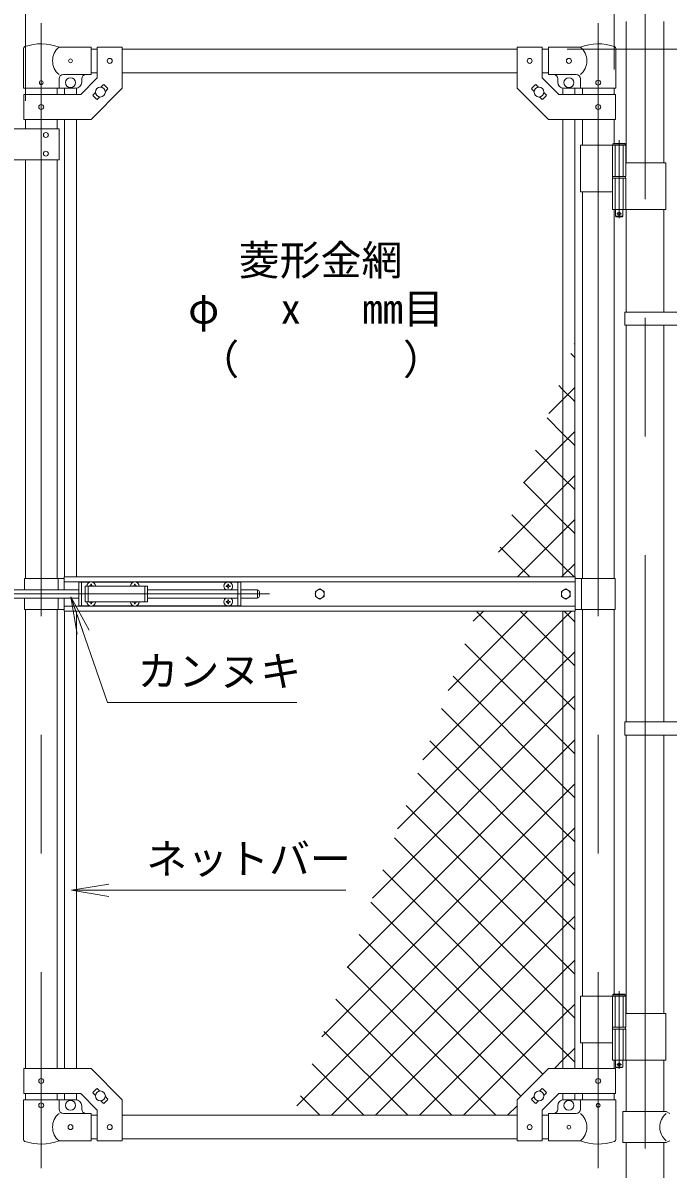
# Model space of a CAD drawing. Units: millimetres, scale not verified. Extents: x -6300 to 6300, y -4455 to 4455.
# Drawn here: x 2104 to 3139, y -854 to 986 of the extents above; entities that cross this region are included whole.
import ezdxf
from ezdxf.enums import TextEntityAlignment as Align

# ---------------------------------------------------------------- set-up
doc = ezdxf.new("R2010")
doc.units = ezdxf.units.MM
doc.header["$LTSCALE"] = 30
doc.linetypes.add('DASHED', pattern=[7.5, 6, -1.5])
doc.linetypes.add('USER1', pattern=[50.8, 31.75, -6.35, 6.35, -6.35])
for name, color, linetype, lineweight in [('0-0_D-STR-TXT', 7, 'Continuous', 9), ('0-3_D-BMK', 2, 'USER1', 13), ('0-4_D-STR1', 1, 'Continuous', 18), ('0-5_D-STR3', 3, 'Continuous', 13), ('0-6_D-STR-DIM', 7, 'Continuous', 9), ('0-7_0', 7, 'Continuous', 9), ('0-B_D-STR2', 7, 'Continuous', 9)]:
    doc.layers.add(name, color=color, linetype=linetype, lineweight=lineweight)
doc.styles.add('ＭＳ ゴシック', font='')
doc.styles.get('ＭＳ ゴシック').set_extended_font_data('MS Gothic')

# ---------------------------------------------------------------- blocks, each defined once
blk = doc.blocks.new('_Open')
at = {"layer": '0-7_0'}
blk.add_line((-30, 5), (0, 0), dxfattribs=at)
blk.add_lwpolyline([(-30, -5), (0, 0), (-30, 0)], dxfattribs=at)

msp = doc.modelspace()

# ---------------------------------------------------------------- linework, layer by layer
at = {"layer": '0-0_D-STR-TXT'}
msp.add_line((2622.01, -406.84), (2183.42, -406.84), dxfattribs=at)
msp.add_lwpolyline([(2543.54, -105.61), (2239.57, -105.61), (2181.21, 62.42)], dxfattribs=at)
at = {"layer": '0-3_D-BMK'}
for p, q in [((3102.51, 3179.08), (3102.51, -1266.74)), ((2132.91, 985.57), (2132.91, -852.82)), ((3027.11, 985.57), (3027.11, -852.82)), ((3060.67, 797.26), (3060.67, 672.37)), ((3057.05, 679.34), (3064.3, 679.34)), ((1875.04, 68.84), (2499.49, 68.84)), ((3060.67, -568.74), (3060.67, -693.63)), ((3057.05, -686.66), (3064.3, -686.66))]:
    msp.add_line(p, q, dxfattribs=at)
at = {"layer": '0-4_D-STR1'}
for p, q in [((3072.26, 987.94), (3072.26, 761.34)), ((3132.76, 987.94), (3132.76, 761.34)), ((2222.91, 943.84), (2212.91, 943.84)), ((2897.11, 943.84), (2262.91, 943.84)), ((2947.11, 943.84), (2937.11, 943.84)), ((2222.91, 905.84), (2212.91, 905.84)), ((2897.11, 905.84), (2262.91, 905.84)), ((2947.11, 905.84), (2937.11, 905.84)), ((2107.51, 880.84), (2107.51, 870.79)), ((2158.31, 880.84), (2158.31, 870.79)), ((3001.71, 880.84), (3001.71, 870.79)), ((3052.51, 880.84), (3052.51, 870.79)), ((2107.51, 830.79), (2107.51, 815.79)), ((2158.31, 830.79), (2158.31, 815.79)), ((3001.71, 830.79), (3001.71, 789.34)), ((3052.51, 830.79), (3052.51, 792.34)), ((2107.51, 765.79), (2107.51, 93.84)), ((2158.31, 765.79), (2158.31, 93.84)), ((3001.71, 714.34), (3001.71, 93.84)), ((3052.51, 686.34), (3052.51, 93.84)), ((3072.26, 686.34), (3072.26, 521.34)), ((3132.76, 686.34), (3132.76, 521.34)), ((3072.26, 500.34), (3072.26, -136.66)), ((3132.76, 500.34), (3132.76, -136.66)), ((2107.51, 43.84), (2107.51, -693.11)), ((2158.31, 43.84), (2158.31, -693.11)), ((3001.71, 43.84), (3001.71, -576.66)), ((3052.51, 43.84), (3052.51, -573.66)), ((3072.26, -157.66), (3072.26, -604.66)), ((3132.76, -157.66), (3132.76, -604.66)), ((3001.71, -651.66), (3001.71, -693.11)), ((3052.51, -679.66), (3052.51, -693.11)), ((3072.26, -679.66), (3072.26, -762.06)), ((3132.76, -679.66), (3132.76, -762.06)), ((2107.51, -733.11), (2107.51, -743.16)), ((2158.31, -733.11), (2158.31, -743.16)), ((3001.71, -733.11), (3001.71, -743.16)), ((3052.51, -733.11), (3052.51, -743.16)), ((2222.91, -768.16), (2212.91, -768.16)), ((2897.11, -768.16), (2262.91, -768.16)), ((2947.11, -768.16), (2937.11, -768.16)), ((2222.91, -806.16), (2212.91, -806.16)), ((2897.11, -806.16), (2262.91, -806.16)), ((2947.11, -806.16), (2937.11, -806.16)), ((3072.26, -812.06), (3072.26, -1256.16)), ((3132.76, -812.06), (3132.76, -1256.16))]:
    msp.add_line(p, q, dxfattribs=at)
at = {"layer": '0-5_D-STR3'}
for p, q in [((2104.36, 880.84), (2104.36, 944.53)), ((2212.91, 946.84), (2161.46, 946.84)), ((2212.91, 946.84), (2212.91, 902.84)), ((2222.91, 947.04), (2222.91, 897.36)), ((2222.91, 947.04), (2262.91, 947.04)), ((2262.91, 947.04), (2262.91, 880.79)), ((2897.11, 947.04), (2897.11, 880.79)), ((2937.11, 947.04), (2897.11, 947.04)), ((2937.11, 947.04), (2937.11, 897.36)), ((2947.11, 946.84), (2998.56, 946.84)), ((2947.11, 946.84), (2947.11, 902.84)), ((3055.66, 880.84), (3055.66, 944.53)), ((2212.91, 902.84), (2168.46, 902.84)), ((2947.11, 902.84), (2991.56, 902.84)), ((2161.46, 880.84), (2161.46, 895.84)), ((2196.34, 870.79), (2222.91, 897.36)), ((2197.91, 895.84), (2197.91, 890.84)), ((2228.79, 882.74), (2232.51, 886.46)), ((2233.92, 886.46), (2239.58, 880.8)), ((2926.1, 886.46), (2920.44, 880.8)), ((2931.23, 882.74), (2927.52, 886.46)), ((2963.68, 870.79), (2937.11, 897.36)), ((2962.11, 895.84), (2962.11, 890.84)), ((2998.56, 880.84), (2998.56, 895.84)), ((2104.36, 880.84), (2161.46, 880.84)), ((2105.21, 870.79), (2196.34, 870.79)), ((2105.21, 870.79), (2105.21, 830.79)), ((2161.46, 880.84), (2187.91, 880.84)), ((2170.41, 880.84), (2170.41, 870.79)), ((2189.41, 880.84), (2189.41, 870.79)), ((2216.24, 870.19), (2219.96, 873.91)), ((2216.24, 868.78), (2221.9, 863.12)), ((2223.32, 863.12), (2227.03, 866.84)), ((2235.86, 875.67), (2239.58, 879.38)), ((2924.16, 875.67), (2920.44, 879.38)), ((2936.71, 863.12), (2932.99, 866.84)), ((2943.78, 868.78), (2938.12, 863.12)), ((2943.78, 870.19), (2940.06, 873.91)), ((3054.81, 870.79), (2963.68, 870.79)), ((2970.61, 880.84), (2970.61, 870.79)), ((2998.56, 880.84), (2972.11, 880.84)), ((2989.61, 880.84), (2989.61, 870.79)), ((3055.66, 880.84), (2998.56, 880.84)), ((3054.81, 870.79), (3054.81, 830.79)), ((2170.41, 830.79), (2170.41, 96.34)), ((2189.41, 830.79), (2189.41, 96.34)), ((2970.61, 830.79), (2970.61, 96.34)), ((2989.61, 830.79), (2989.61, 96.34)), ((2161.91, 815.79), (2041.91, 815.79)), ((2161.91, 815.79), (2161.91, 765.79)), ((3070.67, 791.34), (3050.67, 791.34)), ((3051.67, 792.34), (3069.67, 792.34)), ((3070.67, 791.34), (3069.67, 792.34)), ((3070.67, 791.34), (3070.67, 789.34)), ((2998.56, 789.34), (2998.56, 714.34)), ((2998.56, 789.34), (3071.47, 789.34)), ((3049.87, 789.34), (3049.87, 739.34)), ((3071.47, 789.34), (3071.47, 739.34)), ((2161.91, 765.79), (2041.91, 765.79)), ((3071.47, 761.34), (3135.81, 761.34)), ((3135.81, 761.34), (3135.81, 686.34)), ((3049.87, 739.34), (3071.47, 739.34)), ((3049.87, 736.34), (3071.47, 736.34)), ((3049.87, 736.34), (3049.87, 686.34)), ((3050.17, 739.34), (3050.17, 736.34)), ((3050.17, 736.34), (3071.17, 736.34)), ((3071.17, 739.34), (3071.17, 736.34)), ((3071.47, 736.34), (3071.47, 686.34)), ((2998.56, 714.34), (3049.76, 714.34)), ((3049.87, 686.34), (3135.81, 686.34)), ((3054.67, 686.34), (3054.67, 675.34)), ((3055.67, 674.34), (3054.67, 675.34)), ((3055.67, 674.34), (3065.67, 674.34)), ((3065.67, 674.34), (3066.67, 675.34)), ((3069.71, 521.34), (3069.71, 500.34)), ((3069.71, 521.34), (3184.51, 521.34)), ((3069.71, 500.34), (3184.51, 500.34)), ((2105.91, 93.84), (2105.91, 75.34)), ((2105.91, 93.84), (2170.01, 93.84)), ((2159.91, 93.84), (2159.91, 75.34)), ((2170.01, 96.34), (2990.01, 96.34)), ((2170.01, 75.34), (2170.01, 96.34)), ((2990.01, 41.34), (2990.01, 96.34)), ((3054.11, 93.84), (2990.01, 93.84)), ((3000.11, 93.84), (3000.11, 43.84)), ((3054.11, 93.84), (3054.11, 43.84)), ((2012.36, 75.34), (2193.16, 75.34)), ((2170.01, 88.34), (2990.01, 88.34)), ((2193.16, 87.84), (2193.16, 49.84)), ((2193.16, 87.84), (2210.56, 87.84)), ((2197.66, 87.84), (2197.66, 49.84)), ((2203.66, 81.34), (2203.66, 56.34)), ((2203.66, 81.34), (2303.66, 81.34)), ((2211.31, 81.76), (2210.01, 81.73)), ((2210.01, 81.73), (2210.01, 81.34)), ((2212.77, 84.49), (2212.74, 83.19)), ((2212.77, 84.49), (2213.56, 84.49)), ((2213.56, 84.49), (2213.58, 83.19)), ((2215.76, 87.84), (2280.56, 87.84)), ((2281.31, 81.76), (2280.01, 81.73)), ((2280.01, 81.73), (2280.01, 81.34)), ((2282.77, 84.49), (2282.74, 83.19)), ((2282.77, 84.49), (2283.56, 84.49)), ((2283.56, 84.49), (2283.58, 83.19)), ((2285.01, 81.76), (2286.31, 81.73)), ((2285.76, 87.84), (2453.16, 87.84)), ((2286.31, 81.73), (2286.31, 81.34)), ((2303.66, 81.34), (2303.66, 56.34)), ((2303.66, 75.34), (2448.66, 75.34)), ((2431.31, 81.76), (2430.01, 81.73)), ((2430.01, 81.73), (2430.01, 81.34)), ((2432.77, 84.49), (2432.74, 83.19)), ((2432.77, 78.19), (2432.74, 79.49)), ((2433.56, 84.49), (2432.77, 84.49)), ((2433.56, 78.19), (2432.77, 78.19)), ((2433.56, 84.49), (2433.58, 83.19)), ((2433.56, 78.19), (2433.58, 79.49)), ((2435.01, 80.92), (2436.31, 80.94)), ((2436.31, 80.94), (2436.31, 81.34)), ((2448.66, 87.84), (2448.66, 49.84)), ((2453.16, 87.84), (2453.16, 49.84)), ((2453.16, 75.34), (2480.16, 75.34)), ((2480.16, 75.34), (2480.16, 62.34)), ((2012.36, 62.34), (2193.16, 62.34)), ((2105.91, 62.34), (2105.91, 43.84)), ((2159.91, 62.34), (2159.91, 43.84)), ((2170.01, 41.34), (2170.01, 62.34)), ((2203.66, 56.34), (2303.66, 56.34)), ((2210.01, 55.94), (2210.01, 56.34)), ((2211.31, 55.92), (2210.01, 55.94)), ((2215.01, 55.92), (2216.31, 55.94)), ((2216.31, 55.94), (2216.31, 56.34)), ((2280.01, 55.94), (2280.01, 56.34)), ((2281.31, 55.92), (2280.01, 55.94)), ((2285.01, 55.92), (2286.31, 55.94)), ((2286.31, 55.94), (2286.31, 56.34)), ((2303.66, 62.34), (2448.66, 62.34)), ((2431.31, 56.76), (2430.01, 56.73)), ((2430.01, 56.73), (2430.01, 56.34)), ((2432.77, 59.49), (2432.74, 58.19)), ((2433.56, 59.49), (2432.77, 59.49)), ((2433.56, 59.49), (2433.58, 58.19)), ((2435.01, 56.76), (2436.31, 56.73)), ((2435.01, 55.92), (2436.31, 55.94)), ((2436.31, 56.73), (2436.31, 56.34)), ((2436.31, 55.94), (2436.31, 56.34)), ((2453.16, 62.34), (2480.16, 62.34)), ((2483.16, 72.34), (2483.16, 65.34)), ((2105.91, 43.84), (2170.01, 43.84)), ((2170.01, 49.34), (2990.01, 49.34)), ((2170.01, 41.34), (2990.01, 41.34)), ((2170.41, 41.34), (2170.41, -693.11)), ((2189.41, 41.34), (2189.41, -693.11)), ((2193.16, 49.84), (2210.56, 49.84)), ((2212.77, 53.19), (2212.74, 54.49)), ((2212.77, 53.19), (2213.56, 53.19)), ((2213.56, 53.19), (2213.58, 54.49)), ((2215.76, 49.84), (2280.56, 49.84)), ((2282.77, 53.19), (2282.74, 54.49)), ((2282.77, 53.19), (2283.56, 53.19)), ((2283.56, 53.19), (2283.58, 54.49)), ((2285.76, 49.84), (2453.16, 49.84)), ((2432.77, 53.19), (2432.74, 54.49)), ((2433.56, 53.19), (2432.77, 53.19)), ((2433.56, 53.19), (2433.58, 54.49)), ((2970.61, 41.34), (2970.61, -693.11)), ((2989.61, 41.34), (2989.61, -693.11)), ((3054.11, 43.84), (2990.01, 43.84)), ((3069.71, -136.66), (3069.71, -157.66)), ((3069.71, -136.66), (3184.51, -136.66)), ((3069.71, -157.66), (3184.51, -157.66)), ((2998.56, -576.66), (2998.56, -651.66)), ((2998.56, -576.66), (3071.47, -576.66)), ((3049.87, -576.66), (3049.87, -626.66)), ((3070.67, -574.66), (3050.67, -574.66)), ((3051.67, -573.66), (3069.67, -573.66)), ((3070.67, -574.66), (3069.67, -573.66)), ((3070.67, -574.66), (3070.67, -576.66)), ((3071.47, -576.66), (3071.47, -626.66)), ((3071.47, -604.66), (3135.81, -604.66)), ((3135.81, -604.66), (3135.81, -679.66)), ((3049.87, -626.66), (3071.47, -626.66)), ((3049.87, -629.66), (3071.47, -629.66)), ((3049.87, -629.66), (3049.87, -679.66)), ((3050.17, -626.66), (3050.17, -629.66)), ((3050.17, -629.66), (3071.17, -629.66)), ((3071.17, -626.66), (3071.17, -629.66)), ((3071.47, -629.66), (3071.47, -679.66)), ((2998.56, -651.66), (3049.76, -651.66)), ((3049.87, -679.66), (3135.81, -679.66)), ((3054.67, -679.66), (3054.67, -690.66)), ((2105.21, -733.11), (2105.21, -693.11)), ((3055.67, -691.66), (3054.67, -690.66)), ((3054.81, -733.11), (3054.81, -693.11)), ((3055.67, -691.66), (3065.67, -691.66)), ((3065.67, -691.66), (3066.67, -690.66)), ((2105.21, -733.11), (2196.34, -733.11)), ((2170.41, -733.11), (2170.41, -743.16)), ((2189.41, -733.11), (2189.41, -743.16)), ((2196.34, -733.11), (2222.91, -759.68)), ((2216.24, -731.1), (2221.9, -725.44)), ((2216.24, -732.52), (2219.96, -736.23)), ((2223.32, -725.44), (2227.03, -729.16)), ((2936.71, -725.44), (2932.99, -729.16)), ((2963.68, -733.11), (2937.11, -759.68)), ((2943.78, -731.1), (2938.12, -725.44)), ((2943.78, -732.52), (2940.06, -736.23)), ((3054.81, -733.11), (2963.68, -733.11)), ((2970.61, -733.11), (2970.61, -743.16)), ((2989.61, -733.11), (2989.61, -743.16)), ((2104.36, -743.16), (2161.46, -743.16)), ((2104.36, -743.16), (2104.36, -806.85)), ((2161.46, -743.16), (2161.46, -758.16)), ((2161.46, -743.16), (2187.91, -743.16)), ((2197.91, -758.16), (2197.91, -753.16)), ((2228.79, -745.06), (2232.51, -748.78)), ((2233.92, -748.78), (2239.58, -743.12)), ((2235.86, -737.99), (2239.58, -741.71)), ((2262.91, -809.36), (2262.91, -743.11)), ((2897.11, -809.36), (2897.11, -743.11)), ((2924.16, -737.99), (2920.44, -741.71)), ((2926.1, -748.78), (2920.44, -743.12)), ((2931.23, -745.06), (2927.52, -748.78)), ((2962.11, -758.16), (2962.11, -753.16)), ((2998.56, -743.16), (2972.11, -743.16)), ((3055.66, -743.16), (2998.56, -743.16)), ((2998.56, -743.16), (2998.56, -758.16)), ((3055.66, -743.16), (3055.66, -806.85)), ((2212.91, -765.16), (2168.46, -765.16)), ((2212.91, -809.16), (2212.91, -765.16)), ((2222.91, -809.36), (2222.91, -759.68)), ((2937.11, -809.36), (2937.11, -759.68)), ((2947.11, -765.16), (2991.56, -765.16)), ((2947.11, -809.16), (2947.11, -765.16)), ((3066.41, -762.06), (3136.31, -762.06)), ((3066.41, -762.06), (3066.41, -812.06)), ((3142.31, -765.06), (3136.31, -762.06)), ((2212.91, -809.16), (2161.46, -809.16)), ((2222.91, -809.36), (2262.91, -809.36)), ((2937.11, -809.36), (2897.11, -809.36)), ((2947.11, -809.16), (2998.56, -809.16)), ((3142.31, -809.06), (3136.31, -812.06)), ((3066.41, -812.06), (3136.31, -812.06))]:
    msp.add_line(p, q, dxfattribs=at)
at = {"layer": '0-5_D-STR3', "linetype": 'DASHED'}
for p, q in [((3054.37, 789.34), (3054.37, 739.34)), ((3066.97, 789.34), (3066.97, 739.34)), ((3054.37, 736.34), (3054.37, 686.34)), ((3066.97, 736.34), (3066.97, 686.34)), ((2208.16, 81.34), (2208.16, 56.34)), ((2299.16, 81.34), (2299.16, 56.34)), ((3054.37, -576.66), (3054.37, -626.66)), ((3066.97, -576.66), (3066.97, -626.66)), ((3054.37, -629.66), (3054.37, -679.66)), ((3066.97, -629.66), (3066.97, -679.66))]:
    msp.add_line(p, q, dxfattribs=at)
at = {"layer": '0-5_D-STR3'}
for points in [[(2105.21, 830.79), (2212.91, 830.79), (2262.91, 880.79)], [(3054.81, 830.79), (2947.11, 830.79), (2897.11, 880.79)], [(3051.67, 792.34), (3050.67, 791.34), (3050.67, 789.34)], [(3066.67, 686.34), (3066.67, 675.34), (3054.67, 675.34)], [(2215.01, 81.76), (2216.31, 81.73), (2216.31, 81.34)], [(2431.31, 80.92), (2430.01, 80.94), (2430.01, 81.34)], [(2435.01, 81.76), (2436.31, 81.73), (2436.31, 81.34)], [(2431.31, 55.92), (2430.01, 55.94), (2430.01, 56.34)], [(3051.67, -573.66), (3050.67, -574.66), (3050.67, -576.66)], [(3066.67, -679.66), (3066.67, -690.66), (3054.67, -690.66)], [(2105.21, -693.11), (2212.91, -693.11), (2262.91, -743.11)], [(3054.81, -693.11), (2947.11, -693.11), (2897.11, -743.11)]]:
    msp.add_lwpolyline(points, dxfattribs=at)
for points in [[(2580.01, 76.94), (2573, 72.89), (2573, 64.79), (2580.01, 60.74), (2587.03, 64.79), (2587.03, 72.89)], [(2975.01, 76.94), (2968, 72.89), (2968, 64.79), (2975.01, 60.74), (2982.03, 64.79), (2982.03, 72.89)]]:
    msp.add_lwpolyline(points, close=True, dxfattribs=at)
for centre, radius in [((2179.91, 924.84), 3), ((2242.91, 924.79), 4), ((2917.11, 924.79), 4), ((2980.11, 924.84), 4), ((2132.91, 889.84), 3), ((2179.91, 889.84), 8), ((2980.11, 889.84), 8), ((3027.11, 889.84), 4), ((2227.91, 874.79), 8), ((2932.11, 874.79), 8), ((2132.91, 850.79), 4), ((3027.11, 850.79), 4), ((2140.42, 805.79), 4), ((2140.42, 775.79), 4), ((3060.67, 679.34), 2.5), ((2580.01, 68.84), 7.03), ((2975.01, 68.84), 7.03), ((3060.67, -686.66), 2.5), ((2132.91, -713.11), 4), ((3027.11, -713.11), 4), ((2227.91, -737.11), 8), ((2932.11, -737.11), 8), ((2132.91, -752.16), 4), ((2179.91, -752.16), 8), ((2980.11, -752.16), 8), ((3027.11, -752.16), 3), ((2179.91, -787.16), 4), ((2242.91, -787.11), 4), ((2917.11, -787.11), 4), ((2980.11, -787.16), 3)]:
    msp.add_circle(centre, radius, dxfattribs=at)
for centre, radius, start, end in [((2107.66, 944.53), 3.3, 109.22051, 180), ((2132.91, 872.11), 80, 69.0916, 109.22051), ((2179.66, 924.84), 28.55, 129.59418, 230.40582), ((3027.11, 872.11), 80, 70.77949, 110.9084), ((2980.37, 924.84), 28.55, 309.59418, 50.40582), ((3052.36, 944.53), 3.3, 0, 70.77949), ((2168.46, 895.84), 7, 90, 180), ((2204.91, 895.84), 7, 90, 180), ((2955.11, 895.84), 7, 0, 90), ((2991.56, 895.84), 7, 0, 90), ((2187.91, 890.84), 10, 270, 0), ((2233.22, 885.75), 1, 45, 135), ((2926.81, 885.75), 1, 45, 135), ((2972.11, 890.84), 10, 180, 270), ((2216.95, 869.49), 1, 135, 225), ((2238.87, 880.09), 1, 315, 45), ((2921.15, 880.09), 1, 135, 225), ((2943.07, 869.49), 1, 315, 45), ((2222.61, 863.83), 1, 225, 315), ((2937.42, 863.83), 1, 225, 315), ((2213.16, 81.34), 7, 0, 180), ((2211.26, 83.24), 1.49, 270, 0), ((2215.07, 83.24), 1.49, 180, 270), ((2283.16, 81.34), 7, 0, 180), ((2281.26, 83.24), 1.49, 270, 0), ((2285.07, 83.24), 1.49, 180, 270), ((2433.16, 81.34), 7, 0, 180), ((2433.16, 81.34), 7, 180, 238.99728), ((2431.26, 83.24), 1.49, 270, 0), ((2431.26, 79.43), 1.49, 0, 90), ((2435.07, 83.24), 1.49, 180, 270), ((2435.07, 79.43), 1.49, 90, 180), ((2433.16, 81.34), 7, 301.00272, 0), ((2480.16, 72.34), 3, 0, 90), ((2213.16, 56.34), 7, 180, 0), ((2211.26, 54.43), 1.49, 0, 90), ((2215.07, 54.43), 1.49, 90, 180), ((2283.16, 56.34), 7, 180, 0), ((2281.26, 54.43), 1.49, 0, 90), ((2285.07, 54.43), 1.49, 90, 180), ((2433.16, 56.34), 7, 121.00272, 180), ((2433.16, 56.34), 7, 180, 0), ((2431.26, 58.24), 1.49, 270, 0), ((2431.26, 54.43), 1.49, 0, 90), ((2435.07, 58.24), 1.49, 180, 270), ((2435.07, 54.43), 1.49, 90, 180), ((2433.16, 56.34), 7, 0, 58.99728), ((2480.16, 65.34), 3, 270, 0), ((2216.95, -731.81), 1, 135, 225), ((2222.61, -726.15), 1, 45, 135), ((2937.42, -726.15), 1, 45, 135), ((2943.07, -731.81), 1, 315, 45), ((2187.91, -753.16), 10, 0, 90), ((2233.22, -748.07), 1, 225, 315), ((2238.87, -742.41), 1, 315, 45), ((2921.15, -742.41), 1, 135, 225), ((2926.81, -748.07), 1, 225, 315), ((2972.11, -753.16), 10, 90, 180), ((2179.66, -787.16), 28.55, 129.59418, 230.40582), ((2168.46, -758.16), 7, 180, 270), ((2204.91, -758.16), 7, 180, 270), ((2955.11, -758.16), 7, 270, 0), ((2991.56, -758.16), 7, 270, 0), ((2980.37, -787.16), 28.55, 309.59418, 50.40582), ((3154.9, -787.06), 28.8, 130.19176, 229.80824), ((2107.66, -806.85), 3.3, 180, 250.77949), ((2132.91, -734.43), 80, 250.77949, 290.9084), ((3027.11, -734.43), 80, 249.0916, 289.22051), ((3052.36, -806.85), 3.3, 289.22051, 0)]:
    msp.add_arc(centre, radius, start, end, dxfattribs=at)
at = {"layer": '0-6_D-STR-DIM'}
for p, q in [((2107.51, 860.79), (2107.51, 3423.84)), ((2107.51, 860.79), (2107.51, 3423.84)), ((3052.51, 910.84), (3052.51, 3423.84)), ((2977.11, 943.84), (3782.51, 943.84)), ((2977.11, 943.84), (3952.51, 943.84)), ((2977.11, 943.84), (3952.51, 943.84)), ((2977.11, 943.84), (3782.51, 943.84))]:
    msp.add_line(p, q, dxfattribs=at)
at = {"layer": '0-B_D-STR2'}
for p, q in [((2988.33, 469.78), (2989.61, 471.06)), ((2989.61, 448.61), (2983.03, 455.2)), ((2970.61, 396.9), (2964.16, 403.36)), ((2970.61, 381.34), (2989.61, 400.34)), ((2989.61, 377.9), (2970.61, 396.9)), ((2947.87, 358.6), (2970.61, 381.34)), ((2970.61, 326.19), (2945.29, 351.51)), ((2970.61, 310.63), (2989.61, 329.63)), ((2989.61, 307.19), (2970.61, 326.19)), ((2907.4, 247.43), (2970.61, 310.63)), ((2970.61, 255.48), (2926.42, 299.67)), ((2970.61, 239.92), (2989.61, 258.92)), ((2866.94, 136.25), (2970.61, 239.92)), ((2970.61, 184.77), (2907.55, 247.83)), ((2989.61, 236.48), (2970.61, 255.48)), ((2970.61, 169.21), (2989.61, 188.21)), ((2989.61, 165.77), (2970.61, 184.77)), ((2897.74, 96.34), (2970.61, 169.21)), ((2917.62, 96.34), (2869.81, 144.15)), ((2970.61, 98.5), (2989.61, 117.5)), ((2968.45, 96.34), (2970.61, 98.5)), ((2786.01, -86.1), (2913.45, 41.34)), ((2826.47, 25.08), (2842.74, 41.34)), ((2970.61, -98.07), (2832.08, 40.46)), ((2989.61, 24.35), (2972.62, 41.34)), ((2970.61, -168.78), (2813.21, -11.38)), ((2970.61, -42.92), (2989.61, -23.92)), ((2705.08, -308.45), (2970.61, -42.92)), ((2970.61, -239.49), (2794.34, -63.22)), ((2970.61, -113.63), (2989.61, -94.63)), ((2989.61, -117.07), (2970.61, -98.07)), ((2664.62, -419.62), (2970.61, -113.63)), ((2970.61, -310.2), (2775.47, -115.06)), ((2970.61, -184.34), (2989.61, -165.34)), ((2970.61, -380.92), (2756.6, -166.9)), ((2989.61, -187.78), (2970.61, -168.78)), ((2624.15, -530.8), (2970.61, -184.34)), ((2970.61, -451.63), (2737.73, -218.75)), ((2970.61, -255.05), (2989.61, -236.05)), ((2583.69, -641.98), (2970.61, -255.05)), ((2989.61, -258.49), (2970.61, -239.49)), ((2970.61, -522.34), (2718.86, -270.59)), ((2970.61, -325.76), (2989.61, -306.76)), ((2989.61, -329.2), (2970.61, -310.2)), ((2543.22, -753.15), (2970.61, -325.76)), ((2970.61, -593.05), (2699.99, -322.43)), ((2970.61, -663.76), (2681.12, -374.27)), ((2970.61, -396.47), (2989.61, -377.47)), ((2989.61, -399.92), (2970.61, -380.92)), ((2598.92, -768.16), (2970.61, -396.47)), ((2938.18, -702.04), (2662.26, -426.11)), ((2970.61, -467.18), (2989.61, -448.18)), ((2989.61, -470.63), (2970.61, -451.63)), ((2902.83, -737.4), (2643.39, -477.95)), ((2669.63, -768.16), (2970.61, -467.18)), ((2862.88, -768.16), (2624.52, -529.8)), ((2970.61, -537.89), (2989.61, -518.89)), ((2989.61, -541.34), (2970.61, -522.34)), ((2740.34, -768.16), (2970.61, -537.89)), ((2792.17, -768.16), (2605.65, -581.64)), ((2970.61, -608.6), (2989.61, -589.6)), ((2989.61, -612.05), (2970.61, -593.05)), ((2811.06, -768.16), (2970.61, -608.6)), ((2721.46, -768.16), (2586.78, -633.48)), ((2989.61, -682.76), (2970.61, -663.76)), ((2650.75, -768.16), (2567.91, -685.32)), ((2580.04, -768.16), (2549.04, -737.16)), ((2881.77, -768.16), (2897.11, -752.82))]:
    msp.add_line(p, q, dxfattribs=at)
for points in [[(2988.33, 96.34), (2970.61, 114.06), (2888.68, 195.99)], [(2745.55, -197.27), (2970.61, 27.79), (2984.16, 41.34)], [(2989.61, -46.36), (2970.61, -27.36), (2901.91, 41.34)], [(2956.82, -693.11), (2970.61, -679.32), (2989.61, -660.32)]]:
    msp.add_lwpolyline(points, dxfattribs=at)

# ---------------------------------------------------------------- block references
at = {"layer": '0-0_D-STR-TXT', "xscale": 2, "yscale": 2}
for p, rotation in [((2180.55, 64.31), 109.15293), ((2181.42, -406.84), 180)]:
    msp.add_blockref('_Open', p, dxfattribs=dict(at, rotation=rotation))

# ---------------------------------------------------------------- texts
at = {"layer": '0-0_D-STR-TXT', "style": 'ＭＳ ゴシック'}
for s, p in [('菱形金網', (2450.06, 566.24)), ('φ\u3000 x\u3000 mm目', (2368.84, 488.65)), ('（\u3000\u3000\u3000\u3000）', (2385.09, 407)), ('カンヌキ', (2287.44, -93.53)), ('ネットバー', (2301.45, -394.89))]:
    msp.add_text(s, height=48.17, dxfattribs=at).set_placement(p, align=Align.BOTTOM_LEFT)

doc.saveas('drawing.dxf')
